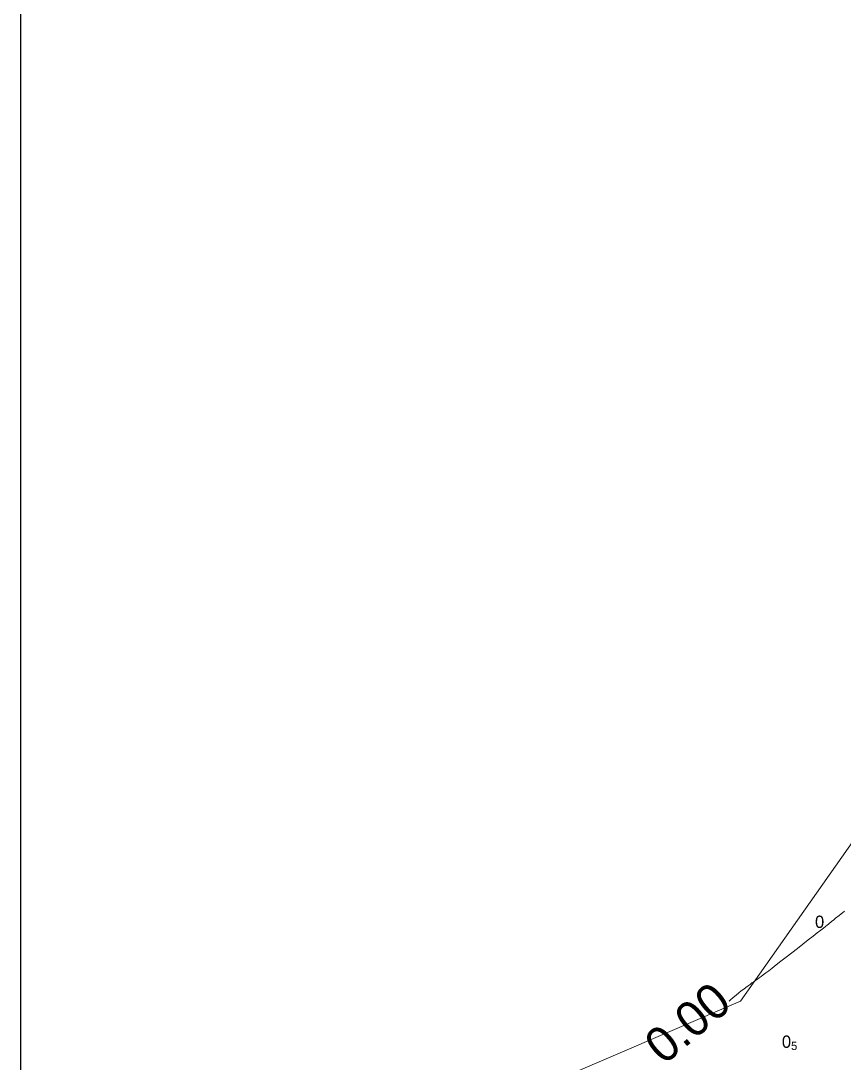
# Model space of a CAD drawing. Header units: millimetres. Extents: x 784883 to 785608, y 628235 to 628806.
# Drawn here: x 785300 to 785346.8, y 628539.8 to 628599 of the extents above; entities that cross this region are included whole.
import ezdxf
from ezdxf.enums import TextEntityAlignment as Align

# ---------------------------------------------------------------- set-up
doc = ezdxf.new("R2010")
doc.units = ezdxf.units.MM
for name, color, linetype in [('0_00', 1, 'Continuous'), ('linker_oever_lucht_foto_cottica_2017_dg2', 7, 'Continuous'), ('Projection_Grid', 7, 'Continuous')]:
    doc.layers.add(name, color=color, linetype=linetype)
doc.layers.add('Soundings', color=7, linetype='Continuous', true_color=0x000000)

msp = doc.modelspace()

# ---------------------------------------------------------------- linework, layer by layer
at = {"layer": '0_00', "color": 1, "linetype": 'Continuous', "lineweight": 0, "true_color": 0xff0000, "flags": 128}
msp.add_lwpolyline([(785340.221, 628543.29), (785340.283, 628543.344), (785340.457, 628543.494), (785340.619, 628543.632), (785340.771, 628543.759), (785340.914, 628543.874), (785341.048, 628543.979), (785341.175, 628544.076), (785341.296, 628544.165), (785341.411, 628544.247), (785341.52, 628544.325), (785341.625, 628544.399), (785341.727, 628544.471), (785341.827, 628544.541), (785341.929, 628544.615), (785342.04, 628544.695), (785342.164, 628544.787), (785342.306, 628544.894), (785342.472, 628545.021), (785342.668, 628545.171), (785342.898, 628545.349), (785343.165, 628545.557), (785343.462, 628545.789), (785343.776, 628546.034), (785344.097, 628546.286), (785344.414, 628546.534), (785344.716, 628546.771), (785344.991, 628546.987), (785345.229, 628547.174), (785345.421, 628547.325), (785345.573, 628547.444), (785345.692, 628547.538), (785345.785, 628547.612), (785345.861, 628547.672), (785345.927, 628547.725), (785345.99, 628547.776), (785346.059, 628547.831), (785346.144, 628547.901), (785346.27, 628548.004), (785346.467, 628548.165), (785346.764, 628548.406)], dxfattribs=at)
at = {"layer": 'linker_oever_lucht_foto_cottica_2017_dg2', "color": 18, "linetype": 'Continuous', "lineweight": 20, "true_color": 0x000000}
for p, q in [((785369.572, 628584.139), (785340.871, 628543.296)), ((785340.871, 628543.296), (785317.69, 628533.361))]:
    msp.add_line(p, q, dxfattribs=at)
at = {"layer": 'Projection_Grid', "color": 18, "linetype": 'Continuous', "true_color": 0x000000}
msp.add_line((785300, 628261.103), (785300, 628780.266), dxfattribs=at)

# ---------------------------------------------------------------- texts
at = {"layer": '0_00', "color": 1, "true_color": 0xff0000}
msp.add_text('0.00', height=2, rotation=40.295, dxfattribs=at).set_placement((785336.514, 628539.622))
at = {"layer": 'Soundings', "color": 1, "true_color": 0xff0000}
for p in [(785345.62, 628547.8, -0.03), (785343.74, 628540.99, 0.49)]:
    msp.add_text('0', height=0.7, dxfattribs=at).set_placement(p, align=Align.MIDDLE_RIGHT)
msp.add_text('5', height=0.472, dxfattribs=at).set_placement((785343.74, 628540.99, 0.49), align=Align.TOP_LEFT)

doc.saveas('drawing.dxf')
